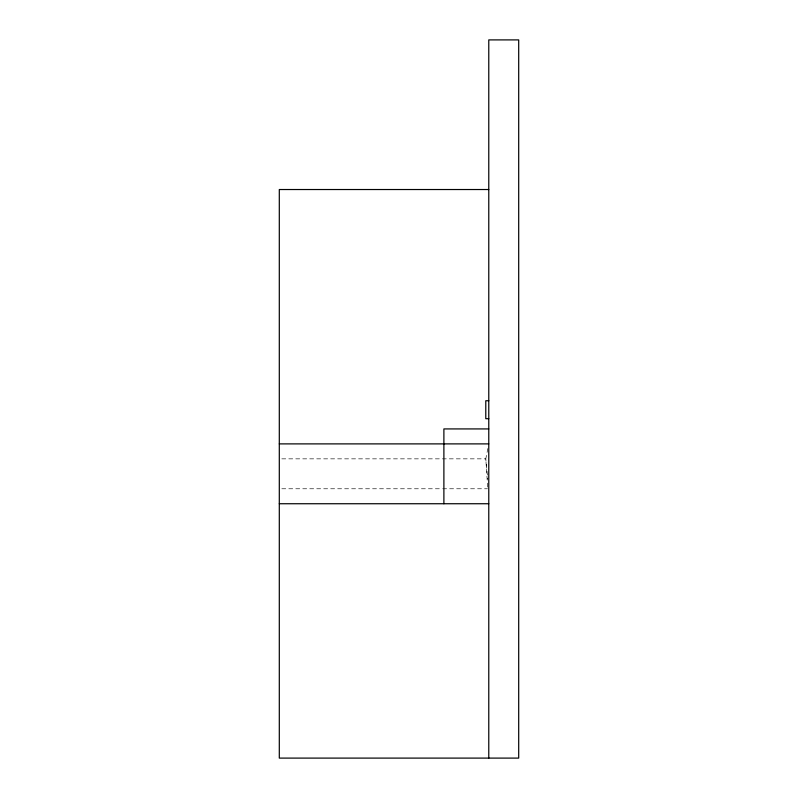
<?xml version="1.0" encoding="UTF-8"?>
<svg xmlns="http://www.w3.org/2000/svg" width="798" height="798" viewBox="0 0 798 798"><rect width="100%" height="100%" fill="white"/><g stroke="black" fill="none" stroke-linecap="round" stroke-linejoin="round"><path stroke-width="0.6" stroke-dasharray="3.99 2.99" d="M487.857 448.496L485.783 458.85L487.807 489.184M281.784 458.85L485.783 458.85L487.817 479.199M281.794 488.775L441.394 488.775M442.641 488.775L487.528 488.775"/><path stroke-width="1.2" d="M488.775 189.525L279.3 189.525L279.3 758.1L518.7 758.1L518.7 39.9L488.775 39.9L488.775 758.1M488.775 400.746L485.783 400.746L485.783 418.701L488.775 418.701M488.775 428.925L443.888 428.925L443.888 503.738M279.3 443.888L488.775 443.888M279.3 503.738L488.775 503.738"/></g></svg>
